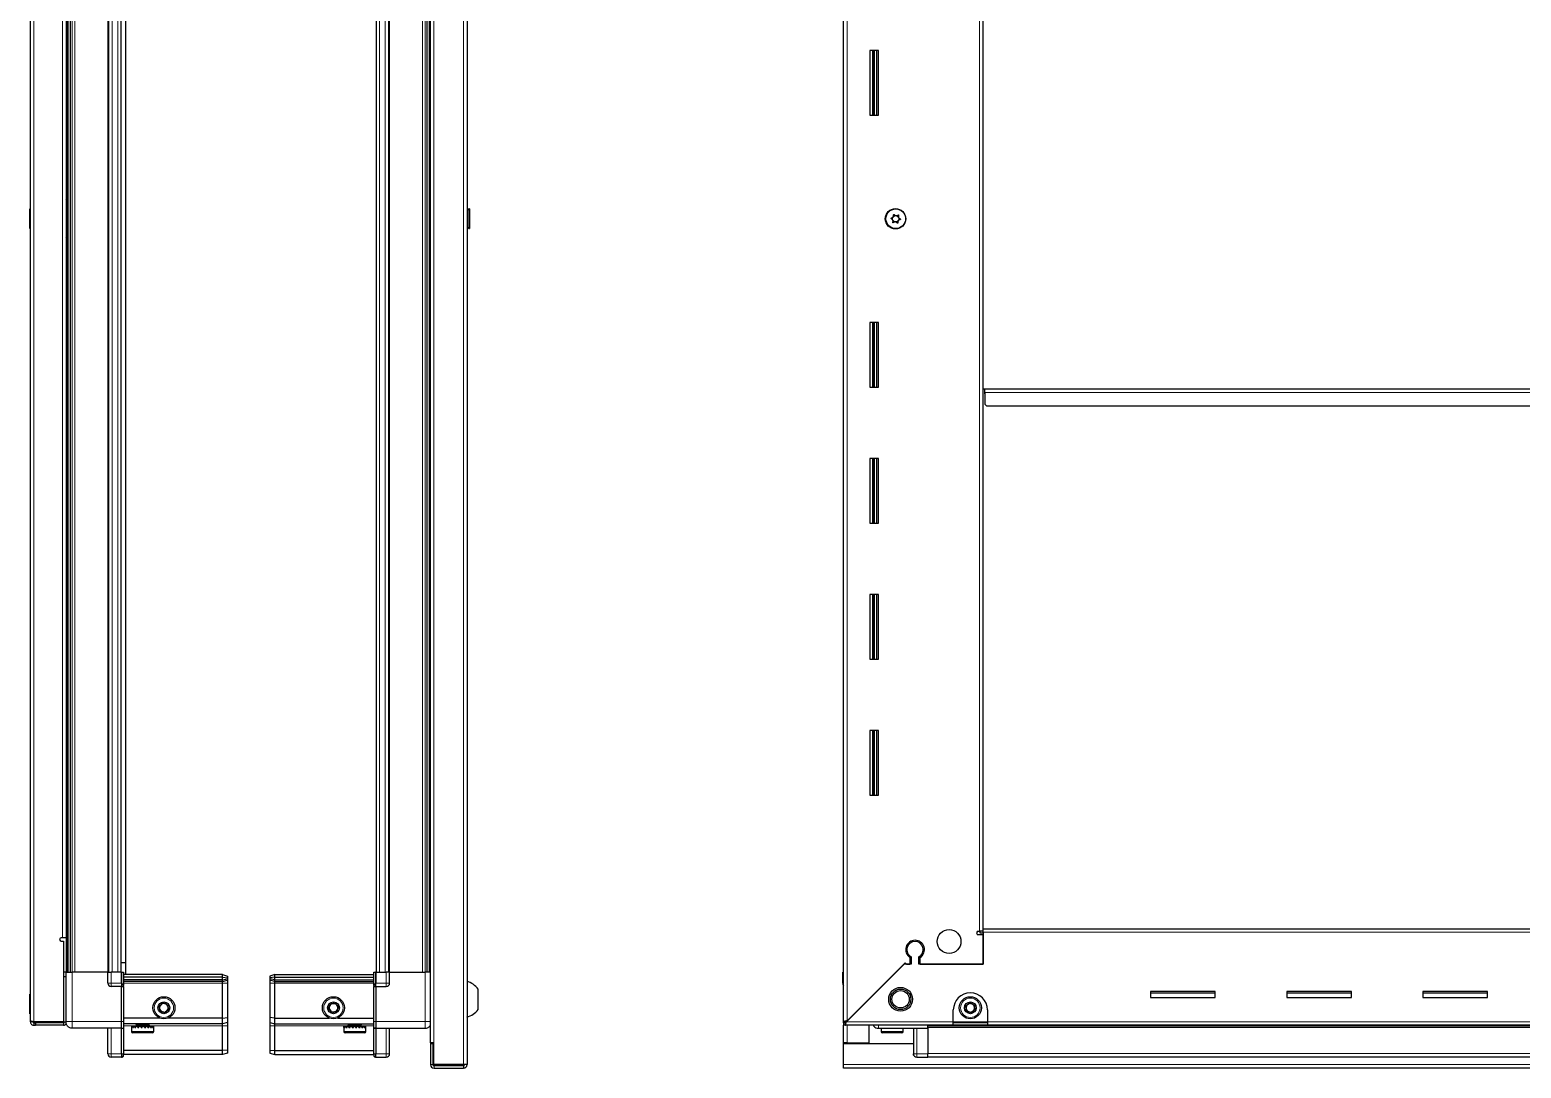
# Model space of a CAD drawing. Header units: millimetres. Extents: x 1315 to 4597, y 105 to 1890.
# Drawn here: x 2843 to 3720, y 677 to 1287 of the extents above; entities that cross this region are included whole.
import ezdxf

# ---------------------------------------------------------------- set-up
doc = ezdxf.new("R2010")
doc.units = ezdxf.units.MM

msp = doc.modelspace()

# ---------------------------------------------------------------- linework, layer by layer
at = {"color": 8, "linetype": 'Continuous', "lineweight": 18}
for p, q in [((3098.23, 1673.72), (3098.23, 678.92)), ((3080.83, 1660.82), (3080.83, 691.82)), ((2845.73, 1648.57), (2845.73, 704.07)), ((3323.83, 1647.97), (3323.83, 704.67)), ((2865.86, 1619.32), (2865.86, 733.32)), ((2868.31, 733.32), (2868.31, 1619.32)), ((2869.72, 1619.32), (2869.72, 733.32)), ((2889.13, 733.32), (2889.13, 1619.32)), ((2891.78, 733.32), (2891.78, 1619.32)), ((2894.98, 733.32), (2894.98, 1619.32)), ((3048.98, 1619.32), (3048.98, 733.32)), ((3052.18, 1619.32), (3052.18, 733.32)), ((3054.83, 1619.32), (3054.83, 733.32)), ((3074.23, 733.32), (3074.23, 1619.32)), ((3075.64, 1619.32), (3075.64, 733.32)), ((3078.09, 733.32), (3078.09, 1619.32)), ((2862.53, 753.57), (2862.53, 1599.07)), ((3401.63, 757.32), (3401.63, 1595.32)), ((3338.73, 1275.32), (3338.73, 1237.32)), ((3339.97, 1275.32), (3339.97, 1237.32)), ((3338.73, 1115.32), (3338.73, 1077.32)), ((3339.97, 1115.32), (3339.97, 1077.32)), ((3404.73, 1074.22), (4437.73, 1074.22)), ((3338.73, 1035.32), (3338.73, 997.32)), ((3339.97, 1035.32), (3339.97, 997.32)), ((3338.73, 955.32), (3338.73, 917.32)), ((3339.97, 955.32), (3339.97, 917.32)), ((3338.73, 875.32), (3338.73, 837.32)), ((3339.97, 875.32), (3339.97, 837.32)), ((4438.73, 756.72), (3403.73, 756.72)), ((2864.63, 733.32), (2864.63, 753.57)), ((2868.13, 733.32), (2868.13, 704.32)), ((2891.13, 733.32), (2891.13, 726.82)), ((3046.83, 733.32), (3046.49, 733.32)), ((3052.83, 733.32), (3052.83, 726.82)), ((3075.83, 733.32), (3075.83, 704.32)), ((2889.13, 726.82), (2891.13, 726.82)), ((2891.13, 726.82), (2891.13, 724.82)), ((2897.13, 726.82), (2891.13, 726.82)), ((2897.13, 726.82), (2897.46, 726.82)), ((2898.33, 724.62), (2897.13, 724.62)), ((2956.63, 726.82), (2898.33, 726.82)), ((2956.63, 726.82), (2959.63, 726.82)), ((2987.33, 726.82), (2984.33, 726.82)), ((2987.33, 726.82), (3045.63, 726.82)), ((3046.83, 724.62), (3045.63, 724.62)), ((3046.83, 726.82), (3046.49, 726.82)), ((3046.83, 726.82), (3052.83, 726.82)), ((3052.83, 726.82), (3052.83, 724.82)), ((3054.83, 726.82), (3052.83, 726.82)), ((3321.73, 726.82), (3321.23, 726.82)), ((2897.13, 704.32), (2868.13, 704.32)), ((2897.13, 704.32), (2898.33, 704.32)), ((2905.63, 701.82), (2898.33, 701.82)), ((2956.63, 701.82), (2913.63, 701.82)), ((2959.63, 701.82), (2956.63, 701.82)), ((2984.33, 701.82), (2987.33, 701.82)), ((2987.33, 701.82), (3030.33, 701.82)), ((3038.33, 701.82), (3045.63, 701.82)), ((3046.83, 704.32), (3045.63, 704.32)), ((3046.83, 704.32), (3075.83, 704.32)), ((3323.33, 704.17), (3386.23, 704.17)), ((3323.83, 691.82), (3323.83, 702.07)), ((3371.23, 702.06), (4471.23, 702.06)), ((3406.23, 704.17), (3386.23, 704.17)), ((3406.23, 704.17), (4436.23, 704.17)), ((2891.13, 700.32), (2891.13, 685.32)), ((2898.33, 700.12), (2897.13, 700.12)), ((2903.3, 698.42), (2903.13, 698.42)), ((2916.13, 698.42), (2903.3, 698.42)), ((3040.83, 698.42), (3027.83, 698.42)), ((3046.83, 700.12), (3045.63, 700.12)), ((3052.83, 700.32), (3052.83, 685.32)), ((3348.04, 698.42), (3343.73, 698.42)), ((3356.73, 698.42), (3348.04, 698.42)), ((3364.73, 685.32), (3364.73, 700.32)), ((3371.23, 700.82), (4471.23, 700.82)), ((2891.13, 685.32), (2889.13, 685.32)), ((2891.13, 685.32), (2891.13, 683.32)), ((2897.13, 685.32), (2891.13, 685.32)), ((2897.13, 685.32), (2898.33, 685.32)), ((3046.83, 685.32), (3045.63, 685.32)), ((3046.83, 685.32), (3052.83, 685.32)), ((3052.83, 685.32), (3052.83, 683.32)), ((3052.83, 685.32), (3054.83, 685.32)), ((3323.83, 691.32), (3323.83, 691.82)), ((3362.73, 685.32), (3364.73, 685.32)), ((3364.73, 683.32), (3364.73, 685.32)), ((3371.23, 685.32), (3364.73, 685.32)), ((3371.23, 685.47), (4471.23, 685.47)), ((3080.33, 678.92), (3078.83, 678.92)), ((3080.93, 678.32), (3080.93, 676.82)), ((4520.73, 678.92), (3321.73, 678.92))]:
    msp.add_line(p, q, dxfattribs=at)
at = {"color": 7, "linetype": 'Continuous', "lineweight": 25}
for p, q in [((3100.33, 1673.72), (3100.33, 678.92)), ((3078.73, 1660.82), (3078.73, 691.82)), ((3321.73, 704.07), (3321.73, 1648.57)), ((2843.63, 704.67), (2843.63, 1647.97)), ((2865.28, 733.32), (2865.28, 1619.32)), ((2867.07, 1619.32), (2867.07, 733.32)), ((2867.1, 1619.32), (2867.1, 733.32)), ((2889.78, 733.32), (2889.78, 1619.32)), ((2896.98, 733.32), (2896.98, 1619.32)), ((3046.98, 1619.32), (3046.98, 733.32)), ((3054.18, 1619.32), (3054.18, 733.32)), ((3076.85, 733.32), (3076.85, 1619.32)), ((3076.88, 733.32), (3076.88, 1619.32)), ((3078.68, 1619.32), (3078.68, 733.32)), ((3321.38, 1619.32), (3321.38, 733.32)), ((2899.48, 1612.32), (2899.48, 738.82)), ((2864.63, 1599.07), (2864.63, 753.57)), ((3403.73, 758.82), (3403.73, 1593.82)), ((3342.23, 1275.32), (3337.23, 1275.32)), ((3337.23, 1275.32), (3337.23, 1237.32)), ((3339.38, 1237.32), (3339.38, 1275.32)), ((3341.17, 1237.32), (3341.17, 1275.32)), ((3341.21, 1237.32), (3341.21, 1275.32)), ((3342.23, 1237.32), (3342.23, 1275.32)), ((3337.23, 1237.32), (3342.23, 1237.32)), ((2865.13, 1185.82), (2865.13, 1166.82)), ((2843.63, 1182.11), (2843.33, 1182.11)), ((2843.33, 1170.54), (2843.33, 1182.11)), ((3101.31, 1182.11), (3100.33, 1181.12)), ((3101.83, 1182.11), (3101.31, 1182.11)), ((3101.31, 1182.11), (3101.31, 1170.54)), ((3101.83, 1182.11), (3101.83, 1170.54)), ((2843.33, 1170.54), (2843.63, 1170.54)), ((3100.33, 1171.52), (3101.31, 1170.54)), ((3101.31, 1170.54), (3101.83, 1170.54)), ((3342.23, 1115.32), (3337.23, 1115.32)), ((3337.23, 1115.32), (3337.23, 1077.32)), ((3339.38, 1077.32), (3339.38, 1115.32)), ((3341.17, 1077.32), (3341.17, 1115.32)), ((3341.21, 1077.32), (3341.21, 1115.32)), ((3342.23, 1077.32), (3342.23, 1115.32)), ((3337.23, 1077.32), (3342.23, 1077.32)), ((3403.73, 1076.32), (3404.48, 1076.32)), ((3404.48, 1076.32), (3404.48, 1073.47)), ((3404.48, 1073.47), (3404.73, 1073.47)), ((3404.73, 1074.22), (3404.73, 1076.32)), ((3404.73, 1076.32), (4437.73, 1076.32)), ((3404.73, 1074.22), (3404.73, 1067.32)), ((3404.73, 1067.32), (3405.73, 1066.32)), ((3405.73, 1066.32), (4436.73, 1066.32)), ((3342.23, 1035.32), (3337.23, 1035.32)), ((3337.23, 1035.32), (3337.23, 997.32)), ((3339.38, 997.32), (3339.38, 1035.32)), ((3341.17, 997.32), (3341.17, 1035.32)), ((3341.21, 997.32), (3341.21, 1035.32)), ((3342.23, 997.32), (3342.23, 1035.32)), ((3337.23, 997.32), (3342.23, 997.32)), ((3342.23, 955.32), (3337.23, 955.32)), ((3337.23, 955.32), (3337.23, 917.32)), ((3339.38, 917.32), (3339.38, 955.32)), ((3341.17, 917.32), (3341.17, 955.32)), ((3341.21, 917.32), (3341.21, 955.32)), ((3342.23, 917.32), (3342.23, 955.32)), ((3337.23, 917.32), (3342.23, 917.32)), ((3342.23, 875.32), (3337.23, 875.32)), ((3337.23, 875.32), (3337.23, 837.32)), ((3339.38, 837.32), (3339.38, 875.32)), ((3341.17, 837.32), (3341.17, 875.32)), ((3341.21, 837.32), (3341.21, 875.32)), ((3342.23, 837.32), (3342.23, 875.32)), ((3337.23, 837.32), (3342.23, 837.32)), ((3400.88, 757.32), (3401.63, 757.32)), ((3403.73, 755.32), (3400.88, 755.32)), ((3403.73, 757.32), (3401.63, 757.32)), ((3401.73, 757.32), (3401.73, 756.32)), ((3401.73, 756.32), (3403.73, 756.32)), ((3403.73, 756.72), (3403.73, 758.82)), ((3403.73, 758.82), (4438.73, 758.82)), ((3403.73, 756.72), (3403.73, 738.07)), ((3403.73, 738.07), (3403.73, 755.32)), ((2862.53, 753.57), (2861.78, 753.57)), ((2861.78, 751.57), (2863.13, 751.57)), ((2864.63, 753.57), (2862.53, 753.57)), ((2863.13, 751.57), (2863.13, 704.07)), ((3361.73, 751.7), (3361.73, 750.94)), ((2899.48, 738.82), (2896.98, 738.82)), ((2899.48, 738.82), (2899.48, 731.82)), ((3357.23, 738.07), (3323.33, 704.17)), ((3323.83, 704.67), (3357.93, 738.77)), ((3361.43, 738.07), (3357.23, 738.07)), ((3357.93, 738.77), (3358.63, 738.07)), ((3358.63, 738.07), (3360.73, 738.07)), ((3360.73, 741.96), (3360.73, 738.07)), ((3361.43, 742.36), (3361.43, 738.07)), ((3366.03, 738.07), (3366.03, 742.36)), ((3403.73, 738.07), (3366.03, 738.07)), ((3366.73, 738.07), (3366.73, 741.96)), ((3366.73, 738.07), (3403.73, 738.07)), ((2864.63, 733.32), (2863.13, 733.32)), ((2864.63, 730.57), (2863.13, 730.57)), ((2864.63, 704.32), (2864.63, 733.32)), ((2889.13, 733.32), (2868.13, 733.32)), ((2889.13, 726.82), (2889.13, 733.32)), ((2889.13, 733.32), (2891.13, 733.32)), ((2897.13, 733.32), (2891.13, 733.32)), ((2897.13, 726.82), (2897.13, 733.32)), ((2897.13, 733.32), (2897.46, 733.32)), ((2897.46, 726.82), (2897.46, 733.32)), ((2897.46, 733.32), (2898.33, 733.32)), ((2898.33, 733.32), (2898.33, 725.5)), ((2956.63, 731.82), (2898.33, 731.82)), ((2956.63, 730.32), (2898.33, 730.32)), ((2956.63, 728.82), (2898.33, 728.82)), ((2956.63, 727.82), (2898.33, 727.82)), ((2956.63, 730.32), (2956.63, 731.82)), ((2956.63, 731.82), (2959.63, 731.02)), ((2956.63, 728.82), (2956.63, 730.32)), ((2956.63, 730.32), (2959.63, 729.87)), ((2956.63, 728.82), (2959.63, 729.37)), ((2956.63, 727.82), (2956.63, 728.82)), ((2956.63, 727.82), (2959.63, 728.63)), ((2956.63, 726.82), (2956.63, 727.82)), ((2959.63, 731.02), (2959.63, 729.87)), ((2959.63, 729.87), (2959.63, 729.37)), ((2959.63, 729.37), (2959.63, 728.63)), ((2959.63, 728.63), (2959.63, 726.82)), ((2987.33, 731.82), (2984.33, 731.02)), ((2984.33, 731.02), (2984.33, 729.87)), ((2987.33, 730.32), (2984.33, 729.87)), ((2984.33, 729.87), (2984.33, 729.37)), ((2987.33, 728.82), (2984.33, 729.37)), ((2984.33, 729.37), (2984.33, 728.63)), ((2987.33, 727.82), (2984.33, 728.63)), ((2984.33, 728.63), (2984.33, 726.82)), ((2987.33, 730.32), (2987.33, 731.82)), ((2987.33, 731.82), (3045.63, 731.82)), ((2987.33, 728.82), (2987.33, 730.32)), ((2987.33, 730.32), (3045.63, 730.32)), ((2987.33, 728.82), (3045.63, 728.82)), ((2987.33, 727.82), (2987.33, 728.82)), ((2987.33, 727.82), (3045.63, 727.82)), ((2987.33, 726.82), (2987.33, 727.82)), ((3045.63, 725.5), (3045.63, 733.32)), ((3045.63, 733.32), (3046.49, 733.32)), ((3046.49, 733.32), (3046.49, 733.32)), ((3046.49, 733.32), (3046.49, 726.82)), ((3046.83, 733.32), (3046.49, 733.32)), ((3046.83, 733.32), (3046.83, 726.82)), ((3046.83, 733.32), (3046.83, 733.32)), ((3046.83, 733.32), (3052.83, 733.32)), ((3046.83, 733.32), (3046.83, 726.82)), ((3054.83, 733.32), (3052.83, 733.32)), ((3054.83, 726.82), (3054.83, 733.32)), ((3054.83, 733.32), (3075.83, 733.32)), ((3321.23, 733.32), (3321.23, 733.32)), ((3321.23, 726.82), (3321.23, 733.32)), ((3321.23, 733.32), (3321.23, 733.32)), ((3321.23, 733.32), (3321.23, 726.82)), ((3321.73, 733.32), (3321.23, 733.32)), ((2843.63, 720.26), (2843.33, 720.26)), ((2843.33, 710.58), (2843.33, 720.26)), ((2897.13, 724.82), (2891.13, 724.82)), ((2897.13, 726.82), (2897.13, 724.82)), ((2897.13, 726.82), (2897.13, 724.82)), ((2897.13, 724.82), (2898.33, 724.82)), ((2897.13, 724.62), (2897.13, 724.82)), ((2897.13, 704.32), (2897.13, 724.62)), ((2898.33, 724.82), (2898.33, 725.5)), ((2898.33, 724.82), (2898.33, 724.62)), ((2898.33, 724.62), (2898.33, 704.32)), ((2956.63, 706.32), (2956.63, 726.82)), ((2959.63, 726.82), (2959.63, 706.66)), ((2984.33, 726.82), (2984.33, 706.66)), ((2987.33, 706.32), (2987.33, 726.82)), ((3045.63, 725.5), (3045.63, 724.82)), ((3046.83, 724.82), (3045.63, 724.82)), ((3045.63, 724.62), (3045.63, 724.82)), ((3045.63, 704.32), (3045.63, 724.62)), ((3046.83, 724.82), (3046.83, 726.82)), ((3046.83, 724.82), (3046.83, 724.62)), ((3046.83, 724.82), (3052.83, 724.82)), ((3046.83, 724.62), (3046.83, 704.32)), ((3106.93, 711.32), (3106.93, 723.32)), ((3321.73, 725.5), (3321.73, 725.5)), ((3540.23, 721.82), (3502.23, 721.82)), ((3502.23, 721.82), (3502.23, 718.32)), ((3502.23, 721.07), (3540.23, 721.07)), ((3540.23, 718.32), (3540.23, 721.82)), ((3620.23, 721.82), (3582.23, 721.82)), ((3582.23, 721.82), (3582.23, 718.32)), ((3582.23, 721.07), (3620.23, 721.07)), ((3620.23, 718.32), (3620.23, 721.82)), ((3700.23, 721.82), (3662.23, 721.82)), ((3662.23, 721.82), (3662.23, 718.32)), ((3662.23, 721.07), (3700.23, 721.07)), ((3700.23, 718.32), (3700.23, 721.82)), ((2843.33, 708.69), (2843.33, 710.58)), ((3386.23, 704.17), (3386.23, 711.07)), ((3406.23, 711.07), (3406.23, 704.17)), ((3502.23, 718.32), (3540.23, 718.32)), ((3582.23, 718.32), (3620.23, 718.32)), ((3662.23, 718.32), (3700.23, 718.32)), ((2843.33, 708.69), (2843.63, 708.69)), ((2843.63, 704.17), (2843.63, 704.67)), ((2845.13, 704.17), (2843.63, 704.17)), ((2863.13, 704.07), (2845.73, 704.07)), ((2845.73, 703.57), (2845.73, 702.07)), ((2845.73, 703.57), (2846.63, 703.57)), ((2845.73, 702.07), (2846.63, 702.07)), ((2863.13, 703.57), (2846.63, 703.57)), ((2846.63, 703.57), (2846.63, 702.07)), ((2863.13, 702.07), (2846.63, 702.07)), ((2863.13, 704.07), (2864.63, 704.07)), ((2863.13, 703.57), (2863.13, 702.07)), ((2897.13, 700.32), (2897.13, 704.32)), ((2919.63, 706.32), (2898.33, 706.32)), ((2898.33, 704.32), (2898.33, 700.32)), ((2956.63, 702.82), (2898.33, 702.82)), ((2905.23, 701.42), (2905.23, 701.32)), ((2910.62, 701.42), (2905.23, 701.42)), ((2905.63, 702.82), (2905.63, 702.79)), ((2905.63, 702.79), (2906.32, 702.31)), ((2905.73, 702.79), (2905.63, 702.79)), ((2906.32, 702.31), (2905.63, 701.82)), ((2905.73, 701.82), (2905.63, 701.82)), ((2913.63, 702.79), (2905.73, 702.79)), ((2913.63, 701.82), (2905.73, 701.82)), ((2906.4, 702.31), (2906.32, 702.31)), ((2912.94, 702.31), (2906.4, 702.31)), ((2914.03, 701.42), (2910.62, 701.42)), ((2912.94, 702.31), (2913.63, 702.79)), ((2913.63, 701.82), (2912.94, 702.31)), ((2913.63, 702.79), (2913.63, 702.82)), ((2914.03, 701.32), (2914.03, 701.42)), ((2956.63, 706.32), (2924.63, 706.32)), ((2956.63, 706.32), (2959.63, 706.66)), ((2956.63, 702.82), (2956.63, 706.32)), ((2959.63, 703.63), (2956.63, 702.82)), ((2956.63, 701.82), (2956.63, 702.82)), ((2956.63, 687.32), (2956.63, 701.82)), ((2959.63, 706.66), (2959.63, 703.63)), ((2959.63, 703.63), (2959.63, 701.82)), ((2959.63, 701.82), (2959.63, 687.48)), ((2987.33, 706.32), (2984.33, 706.66)), ((2984.33, 706.66), (2984.33, 703.63)), ((2984.33, 703.63), (2987.33, 702.82)), ((2984.33, 703.63), (2984.33, 701.82)), ((2984.33, 701.82), (2984.33, 687.48)), ((2987.33, 706.32), (3019.33, 706.32)), ((2987.33, 702.82), (2987.33, 706.32)), ((2987.33, 702.82), (3045.63, 702.82)), ((2987.33, 701.82), (2987.33, 702.82)), ((2987.33, 687.32), (2987.33, 701.82)), ((3024.33, 706.32), (3045.63, 706.32)), ((3029.93, 701.42), (3029.93, 701.32)), ((3038.73, 701.42), (3029.93, 701.42)), ((3030.33, 702.82), (3030.33, 702.79)), ((3030.33, 702.79), (3031.02, 702.31)), ((3038.33, 702.79), (3030.33, 702.79)), ((3031.02, 702.31), (3030.33, 701.82)), ((3038.33, 701.82), (3030.33, 701.82)), ((3037.64, 702.31), (3031.02, 702.31)), ((3037.64, 702.31), (3038.33, 702.79)), ((3038.33, 701.82), (3037.64, 702.31)), ((3038.33, 702.79), (3038.33, 702.82)), ((3038.73, 701.32), (3038.73, 701.42)), ((3045.63, 700.32), (3045.63, 704.32)), ((3046.83, 704.32), (3046.83, 700.32)), ((3321.73, 703.57), (3321.73, 704.07)), ((3323.23, 704.07), (3321.73, 704.07)), ((3321.73, 703.57), (3321.73, 702.07)), ((3322.73, 703.57), (3321.73, 703.57)), ((3321.73, 691.82), (3321.73, 702.07)), ((3322.73, 702.07), (3321.73, 702.07)), ((3322.73, 703.57), (3322.73, 702.07)), ((3386.23, 702.07), (3322.73, 702.07)), ((3336.73, 691.82), (3336.73, 702.07)), ((3371.23, 700.36), (3371.16, 702.07)), ((4471.23, 701.47), (3371.23, 701.47)), ((3386.23, 702.07), (3386.23, 704.17)), ((3406.23, 703.57), (3386.23, 703.57)), ((3406.23, 702.07), (3386.23, 702.07)), ((3406.23, 704.17), (3406.23, 702.07)), ((4436.23, 702.07), (3406.23, 702.07)), ((2897.13, 700.32), (2868.13, 700.32)), ((2889.13, 685.32), (2889.13, 700.32)), ((2897.13, 700.32), (2898.33, 700.32)), ((2897.13, 700.12), (2897.13, 700.32)), ((2897.13, 685.32), (2897.13, 700.12)), ((2898.33, 700.32), (2898.33, 700.12)), ((2898.33, 700.12), (2898.33, 685.32)), ((2903.13, 701.32), (2903.13, 698.42)), ((2903.22, 701.32), (2903.13, 701.32)), ((2903.22, 700.82), (2903.22, 701.32)), ((2903.39, 701.32), (2903.22, 701.32)), ((2903.22, 700.82), (2903.39, 700.82)), ((2903.39, 700.82), (2903.39, 701.32)), ((2903.88, 701.32), (2903.39, 701.32)), ((2903.88, 700.82), (2903.88, 701.32)), ((2904.26, 701.32), (2903.88, 701.32)), ((2903.88, 700.82), (2904.26, 700.82)), ((2904.08, 697.62), (2903.93, 697.62)), ((2915.33, 697.62), (2904.08, 697.62)), ((2904.26, 700.82), (2904.26, 701.32)), ((2905.1, 701.32), (2904.26, 701.32)), ((2905.1, 700.82), (2905.1, 701.32)), ((2905.66, 701.32), (2905.1, 701.32)), ((2905.1, 700.82), (2905.66, 700.82)), ((2905.66, 700.82), (2905.66, 701.32)), ((2906.76, 701.32), (2905.66, 701.32)), ((2906.76, 700.82), (2906.76, 701.32)), ((2907.44, 701.32), (2906.76, 701.32)), ((2906.76, 700.82), (2907.44, 700.82)), ((2907.44, 700.82), (2907.44, 701.32)), ((2908.71, 701.32), (2907.44, 701.32)), ((2908.71, 700.82), (2908.71, 701.32)), ((2909, 701.32), (2908.71, 701.32)), ((2908.71, 700.82), (2909.44, 700.82)), ((2909, 700.82), (2909, 701.32)), ((2909.44, 700.82), (2909.44, 701.32)), ((2910.74, 701.32), (2909.44, 701.32)), ((2910.74, 700.82), (2910.74, 701.32)), ((2910.74, 700.82), (2911.46, 700.82)), ((2910.87, 700.82), (2910.87, 701.32)), ((2911.46, 701.32), (2910.87, 701.32)), ((2911.46, 700.82), (2911.46, 701.32)), ((2912.66, 701.32), (2911.46, 701.32)), ((2912.66, 700.82), (2912.66, 701.32)), ((2913.3, 701.32), (2912.66, 701.32)), ((2912.66, 700.82), (2913.3, 700.82)), ((2913.3, 700.82), (2913.3, 701.32)), ((2914.29, 701.32), (2913.3, 701.32)), ((2914.29, 700.82), (2914.29, 701.32)), ((2914.77, 701.32), (2914.29, 701.32)), ((2914.29, 700.82), (2914.77, 700.82)), ((2914.77, 700.82), (2914.77, 701.32)), ((2915.46, 701.32), (2914.77, 701.32)), ((2915.46, 700.82), (2915.46, 701.32)), ((2915.75, 701.32), (2915.46, 701.32)), ((2915.46, 700.82), (2915.75, 700.82)), ((2915.75, 700.82), (2915.75, 701.32)), ((2916.06, 701.32), (2915.75, 701.32)), ((2916.06, 700.82), (2916.06, 701.32)), ((2916.12, 701.32), (2916.06, 701.32)), ((2916.06, 700.82), (2916.12, 700.82)), ((2916.12, 700.82), (2916.12, 701.32)), ((2916.13, 701.32), (2916.12, 701.32)), ((2916.13, 698.42), (2916.13, 701.32)), ((3027.83, 701.32), (3027.83, 698.42)), ((3027.85, 701.32), (3027.83, 701.32)), ((3027.85, 700.82), (3027.85, 701.32)), ((3027.94, 701.32), (3027.85, 701.32)), ((3027.85, 700.82), (3027.94, 700.82)), ((3027.94, 700.82), (3027.94, 701.32)), ((3028.32, 701.32), (3027.94, 701.32)), ((3028.32, 700.82), (3028.32, 701.32)), ((3028.63, 701.32), (3028.32, 701.32)), ((3028.32, 700.82), (3028.63, 700.82)), ((3028.63, 700.82), (3028.63, 701.32)), ((3029.37, 701.32), (3028.63, 701.32)), ((3040.03, 697.62), (3028.63, 697.62)), ((3029.37, 700.82), (3029.37, 701.32)), ((3029.88, 701.32), (3029.37, 701.32)), ((3029.37, 700.82), (3029.88, 700.82)), ((3029.88, 700.82), (3029.88, 701.32)), ((3030.92, 701.32), (3029.88, 701.32)), ((3030.92, 700.82), (3030.92, 701.32)), ((3031.57, 701.32), (3030.92, 701.32)), ((3030.92, 700.82), (3031.57, 700.82)), ((3031.57, 700.82), (3031.57, 701.32)), ((3032.79, 701.32), (3031.57, 701.32)), ((3032.79, 700.82), (3032.79, 701.32)), ((3033.29, 701.32), (3032.79, 701.32)), ((3032.79, 700.82), (3033.52, 700.82)), ((3033.29, 700.82), (3033.29, 701.32)), ((3033.52, 700.82), (3033.52, 701.32)), ((3034.82, 701.32), (3033.52, 701.32)), ((3034.82, 700.82), (3034.82, 701.32)), ((3034.82, 700.82), (3035.55, 700.82)), ((3035.16, 700.82), (3035.16, 701.32)), ((3035.55, 701.32), (3035.16, 701.32)), ((3035.55, 700.82), (3035.55, 701.32)), ((3036.8, 701.32), (3035.55, 701.32)), ((3036.8, 700.82), (3036.8, 701.32)), ((3037.46, 701.32), (3036.8, 701.32)), ((3036.8, 700.82), (3037.46, 700.82)), ((3037.46, 700.82), (3037.46, 701.32)), ((3038.54, 701.32), (3037.46, 701.32)), ((3038.54, 700.82), (3038.54, 701.32)), ((3039.07, 701.32), (3038.54, 701.32)), ((3038.54, 700.82), (3039.07, 700.82)), ((3039.07, 700.82), (3039.07, 701.32)), ((3039.86, 701.32), (3039.07, 701.32)), ((3039.86, 700.82), (3039.86, 701.32)), ((3040.21, 701.32), (3039.86, 701.32)), ((3039.86, 700.82), (3040.21, 700.82)), ((3040.21, 700.82), (3040.21, 701.32)), ((3040.64, 701.32), (3040.21, 701.32)), ((3040.64, 700.82), (3040.64, 701.32)), ((3040.78, 701.32), (3040.64, 701.32)), ((3040.64, 700.82), (3040.78, 700.82)), ((3040.78, 700.82), (3040.78, 701.32)), ((3040.83, 701.32), (3040.78, 701.32)), ((3040.83, 698.42), (3040.83, 701.32)), ((3046.83, 700.32), (3045.63, 700.32)), ((3045.63, 700.12), (3045.63, 700.32)), ((3045.63, 685.32), (3045.63, 700.12)), ((3046.83, 700.32), (3046.83, 700.12)), ((3046.83, 700.32), (3075.83, 700.32)), ((3046.83, 700.12), (3046.83, 685.32)), ((3046.83, 700.12), (3046.83, 685.32)), ((3054.83, 685.32), (3054.83, 700.32)), ((3342.23, 700.32), (3371.23, 700.32)), ((3343.73, 700.32), (3343.73, 698.42)), ((3348.31, 697.62), (3344.53, 697.62)), ((3355.93, 697.62), (3348.31, 697.62)), ((3356.73, 698.42), (3356.73, 700.32)), ((3362.73, 700.32), (3362.73, 685.32)), ((3371.23, 700.32), (3371.23, 700.82)), ((3371.23, 700.32), (3371.23, 685.32)), ((2897.13, 685.32), (2897.13, 683.32)), ((2956.63, 687.32), (2898.33, 687.32)), ((2898.33, 683.82), (2898.33, 685.32)), ((2956.63, 684.82), (2898.33, 684.82)), ((2959.63, 687.48), (2956.63, 687.32)), ((2956.63, 684.82), (2956.63, 687.32)), ((2959.63, 685.63), (2956.63, 684.82)), ((2959.63, 687.48), (2959.63, 685.63)), ((2984.33, 687.48), (2987.33, 687.32)), ((2984.33, 687.48), (2984.33, 685.63)), ((2984.33, 685.63), (2987.33, 684.82)), ((2987.33, 687.32), (3045.63, 687.32)), ((2987.33, 684.82), (2987.33, 687.32)), ((2987.33, 684.82), (3045.63, 684.82)), ((3045.63, 685.32), (3045.63, 683.82)), ((3046.83, 683.32), (3046.83, 685.32)), ((3080.83, 691.82), (3078.73, 691.82)), ((3078.83, 691.32), (3080.33, 691.32)), ((3078.83, 691.32), (3078.83, 678.92)), ((3080.33, 691.32), (3080.33, 678.92)), ((3080.83, 678.92), (3080.83, 691.82)), ((3323.83, 691.82), (3321.73, 691.82)), ((3321.73, 691.32), (3321.73, 691.82)), ((3321.73, 678.92), (3321.73, 691.32)), ((3321.73, 691.32), (3362.73, 691.32)), ((3323.23, 691.32), (3323.23, 691.82)), ((3323.83, 691.82), (3336.73, 691.82)), ((3362.73, 685.32), (3362.73, 685.32)), ((3371.23, 683.32), (3371.23, 685.32)), ((2897.13, 683.32), (2891.13, 683.32)), ((2897.13, 683.32), (2897.46, 683.32)), ((2897.13, 683.32), (2897.46, 683.32)), ((2897.13, 683.32), (2897.13, 683.32)), ((2897.46, 683.32), (2898.33, 683.82)), ((2897.46, 683.32), (2898.33, 683.82)), ((3045.63, 683.82), (3046.49, 683.32)), ((3046.83, 683.32), (3046.49, 683.32)), ((3046.83, 683.32), (3052.83, 683.32)), ((3098.23, 678.92), (3080.83, 678.92)), ((3080.93, 678.32), (3098.23, 678.32)), ((3080.93, 676.82), (3098.23, 676.82)), ((3100.33, 678.92), (3098.23, 678.92)), ((3098.23, 678.32), (3098.23, 676.82)), ((3321.73, 676.82), (3321.73, 678.92)), ((4520.73, 676.82), (3321.73, 676.82)), ((3364.73, 683.32), (3371.23, 683.32)), ((3364.73, 683.32), (3371.23, 683.32)), ((3371.23, 683.47), (4471.23, 683.47)), ((3371.23, 683.32), (3371.23, 683.32))]:
    msp.add_line(p, q, dxfattribs=at)
at = {"color": 7, "linetype": 'Continuous', "lineweight": 25, "flags": 128}
msp.add_lwpolyline([(3362.88, 684.57), (3362.77, 684.93), (3362.73, 685.32)], dxfattribs=at)
at = {"color": 7, "linetype": 'Continuous', "lineweight": 25}
for centre, radius in [((3352.23, 1176.32), 6), ((3352.38, 1176.32), 5.79), ((3352.38, 1176.32), 1.85), ((3383.73, 751.32), 7), ((3355.23, 717.32), 7), ((3355.23, 717.32), 6.03), ((3355.23, 717.32), 5.1), ((2922.13, 712.32), 6.5), ((2922.13, 712.32), 3.46), ((3021.83, 712.32), 6.5), ((3021.83, 712.32), 3.46), ((3396.23, 712.32), 6.5), ((3396.23, 712.32), 3.46)]:
    msp.add_circle(centre, radius, dxfattribs=at)
at = {"color": 8, "linetype": 'Continuous', "lineweight": 18}
for centre in [(2922.13, 712.32), (3021.83, 712.32), (3396.23, 712.32)]:
    msp.add_circle(centre, 5.7, dxfattribs=at)
at = {"color": 7, "linetype": 'Continuous', "lineweight": 25}
for centre, radius, start, end in [((2862.13, 1185.82), 3, 0, 33.55731), ((2862.13, 1166.82), 3, 326.44269, 0), ((3400.88, 756.32), 1, 90, 270), ((2861.78, 752.57), 1, 90, 270), ((3363.73, 746.57), 5.5, 303.05573, 236.94427), ((3363.73, 746.57), 4.8, 298.63099, 241.36901), ((3097.3, 716.3), 11.91, 36.1266, 75.29965), ((2891.13, 726.82), 2, 180, 270), ((3052.83, 726.82), 2, 270, 0), ((3323.23, 726.82), 2, 180, 221.40962), ((3396.23, 711.07), 10, 90, 180), ((3396.23, 711.07), 10, 0, 90), ((2922.13, 712.32), 2.5, 127.98423, 187.98423), ((2922.13, 712.32), 2.5, 187.98423, 247.98423), ((2922.13, 712.32), 2.5, 67.98423, 127.98423), ((2922.13, 712.32), 2.5, 247.98423, 307.98423), ((2922.13, 712.32), 2.5, 7.98423, 67.98423), ((2922.13, 712.32), 2.5, 307.98423, 7.98423), ((3021.83, 712.32), 2.5, 155.91157, 215.91157), ((3021.83, 712.32), 2.5, 95.91157, 155.91157), ((3021.83, 712.32), 2.5, 215.91157, 275.91157), ((3021.83, 712.32), 2.5, 35.91157, 95.91157), ((3021.83, 712.32), 2.5, 275.91157, 335.91157), ((3021.83, 712.32), 2.5, 335.91157, 35.91157), ((3097.3, 718.35), 11.91, 284.70035, 323.8734), ((3396.23, 712.32), 2.5, 127.47401, 187.47401), ((3396.23, 712.32), 2.5, 187.47401, 247.47401), ((3396.23, 712.32), 2.5, 67.47401, 127.47401), ((3396.23, 712.32), 2.5, 247.47401, 307.47401), ((3396.23, 712.32), 2.5, 7.47401, 67.47401), ((3396.23, 712.32), 2.5, 307.47401, 7.47401), ((2845.63, 704.57), 0.5, 243.58436, 270), ((2863.03, 704.17), 0.6, 270, 350.40593), ((2863.03, 704.17), 2.1, 272.7294, 327.8305), ((2905.23, 701.82), 0.4, 270, 0), ((2914.03, 701.82), 0.4, 180, 270), ((3029.93, 701.82), 0.4, 270, 0), ((3038.73, 701.82), 0.4, 180, 270), ((2903.93, 698.42), 0.8, 180, 270), ((2915.33, 698.42), 0.8, 270, 0), ((3028.63, 698.42), 0.8, 180, 270), ((3040.03, 698.42), 0.8, 270, 0), ((3344.53, 698.42), 0.8, 180, 270), ((3355.93, 698.42), 0.8, 270, 0), ((3362.53, 700.12), 0.2, 0, 90), ((2891.13, 685.32), 2, 180, 270), ((3052.83, 685.32), 2, 270, 0), ((3364.73, 685.32), 2, 180, 270), ((3080.93, 678.92), 2.1, 180, 270), ((3080.93, 678.92), 0.6, 180, 270), ((3098.23, 678.92), 2.1, 270, 0), ((3098.23, 678.92), 0.6, 270, 0)]:
    msp.add_arc(centre, radius, start, end, dxfattribs=at)
for centre, start_param, end_param in [((2900.92, 726.82), 3.141593, 3.864327), ((3043.03, 726.82), 5.560451, 6.283185)]:
    msp.add_ellipse(centre, major_axis=(3.46, 0), ratio=0.57735, start_param=start_param, end_param=end_param, dxfattribs=at)
for points, knots in [([(3354.02, 1178.6), (3354.01, 1178.6), (3353.98, 1178.61), (3353.92, 1178.61), (3353.79, 1178.57), (3353.44, 1178.4), (3352.96, 1178.15), (3352.32, 1178.19), (3351.89, 1178.47), (3351.58, 1178.71), (3351.39, 1178.85), (3351.3, 1178.88), (3351.26, 1178.89), (3351.22, 1178.87), (3351.2, 1178.85), (3351.17, 1178.79), (3351.12, 1178.53), (3351.12, 1178.05), (3350.94, 1177.36), (3350.34, 1176.98), (3349.89, 1176.82), (3349.66, 1176.7), (3349.61, 1176.64), (3349.6, 1176.61), (3349.6, 1176.58), (3349.61, 1176.55), (3349.63, 1176.51), (3349.69, 1176.46), (3349.87, 1176.32), (3350.19, 1176.11), (3350.59, 1175.79), (3350.83, 1175.2), (3350.75, 1174.66), (3350.7, 1174.28), (3350.7, 1174.13), (3350.72, 1174.07), (3350.75, 1174.05), (3350.78, 1174.03), (3350.84, 1174.04), (3350.98, 1174.08), (3351.32, 1174.25), (3351.81, 1174.49), (3352.44, 1174.46), (3352.88, 1174.18), (3353.18, 1173.94), (3353.38, 1173.8), (3353.47, 1173.77), (3353.51, 1173.76), (3353.54, 1173.77), (3353.56, 1173.8), (3353.6, 1173.86), (3353.64, 1174.12), (3353.65, 1174.6), (3353.82, 1175.29), (3354.42, 1175.67), (3354.87, 1175.82), (3355.11, 1175.95), (3355.16, 1176), (3355.17, 1176.03), (3355.17, 1176.06), (3355.16, 1176.1), (3355.13, 1176.13), (3355.07, 1176.19), (3354.89, 1176.33), (3354.57, 1176.53), (3354.17, 1176.86), (3353.94, 1177.45), (3354.01, 1177.98), (3354.07, 1178.37), (3354.06, 1178.52), (3354.04, 1178.57), (3354.03, 1178.59), (3354.02, 1178.6)], [0, 0, 0, 0, 0.002009, 0.00442, 0.009365, 0.025528, 0.067705, 0.095786, 0.124646, 0.150342, 0.160519, 0.163394, 0.165697, 0.167245, 0.168874, 0.17077, 0.178606, 0.211994, 0.249994, 0.287995, 0.321383, 0.329219, 0.331115, 0.332744, 0.334292, 0.336217, 0.338535, 0.341318, 0.349662, 0.375358, 0.404217, 0.432298, 0.474475, 0.490639, 0.496669, 0.49844, 0.5, 0.502009, 0.50442, 0.509365, 0.525528, 0.567705, 0.595786, 0.624646, 0.650342, 0.660519, 0.663394, 0.665697, 0.667245, 0.668874, 0.67077, 0.678606, 0.711994, 0.749994, 0.787995, 0.821383, 0.829219, 0.831115, 0.832744, 0.834292, 0.836217, 0.838535, 0.841318, 0.849662, 0.875358, 0.904217, 0.932298, 0.974475, 0.990639, 0.996669, 0.99844, 1, 1, 1, 1]), ([(2864.63, 733.32), (2864.67, 733.32), (2864.74, 733.32), (2865.35, 733.32), (2866.23, 733.32), (2867.22, 733.32), (2867.87, 733.32), (2868.13, 733.32)], [0, 0, 0, 0, 0.214694, 0.429388, 0.644082, 0.858775, 1, 1, 1, 1]), ([(3078.68, 733.32), (3078.64, 733.32), (3078.42, 733.32), (3077.7, 733.32), (3076.74, 733.32), (3076.09, 733.32), (3075.83, 733.32)], [0, 0, 0, 0, 0.071707, 0.420979, 0.770251, 1, 1, 1, 1]), ([(2919.45, 713.41), (2919.86, 713.72), (2920.62, 714.32), (2921.37, 714.91), (2921.73, 715.18)], [0, 0, 0, 0, 0.534686, 1, 1, 1, 1]), ([(2919.85, 710.55), (2919.83, 710.67), (2919.75, 711.26), (2919.61, 712.25), (2919.5, 713.06), (2919.45, 713.41)], [0, 0, 0, 0, 0.133125, 0.637099, 1, 1, 1, 1]), ([(2922.53, 709.46), (2922.05, 709.66), (2921.16, 710.02), (2920.27, 710.38), (2919.85, 710.55)], [0, 0, 0, 0, 0.534686, 1, 1, 1, 1]), ([(2921.73, 715.18), (2922.2, 714.99), (2923.1, 714.63), (2923.99, 714.27), (2924.4, 714.1)], [0, 0, 0, 0, 0.5346859, 1, 1, 1, 1]), ([(2924.8, 711.24), (2924.4, 710.92), (2923.64, 710.33), (2922.88, 709.74), (2922.53, 709.46)], [0, 0, 0, 0, 0.534686, 1, 1, 1, 1]), ([(2924.4, 714.1), (2924.45, 713.76), (2924.56, 712.94), (2924.7, 711.96), (2924.79, 711.37), (2924.8, 711.24)], [0, 0, 0, 0, 0.362901, 0.866875, 1, 1, 1, 1]), ([(3018.96, 712.03), (3019.17, 712.5), (3019.56, 713.38), (3019.95, 714.25), (3020.13, 714.66)], [0, 0, 0, 0, 0.5346859, 1, 1, 1, 1]), ([(3020.65, 709.69), (3020.35, 710.11), (3019.78, 710.89), (3019.22, 711.66), (3018.96, 712.03)], [0, 0, 0, 0, 0.534686, 1, 1, 1, 1]), ([(3020.13, 714.66), (3020.48, 714.7), (3021.3, 714.78), (3022.29, 714.88), (3022.88, 714.95), (3023.01, 714.96)], [0, 0, 0, 0, 0.362901, 0.866875, 1, 1, 1, 1]), ([(3023.01, 714.96), (3023.31, 714.54), (3023.87, 713.76), (3024.44, 712.98), (3024.7, 712.62)], [0, 0, 0, 0, 0.534686, 1, 1, 1, 1]), ([(3024.7, 712.62), (3024.49, 712.15), (3024.09, 711.27), (3023.7, 710.39), (3023.52, 709.99)], [0, 0, 0, 0, 0.534686, 1, 1, 1, 1]), ([(3393.57, 713.43), (3393.67, 713.51), (3394.14, 713.87), (3394.93, 714.48), (3395.58, 714.98), (3395.86, 715.19)], [0, 0, 0, 0, 0.133125, 0.637099, 1, 1, 1, 1]), ([(3393.94, 710.57), (3393.87, 711.08), (3393.75, 712.03), (3393.62, 712.99), (3393.57, 713.43)], [0, 0, 0, 0, 0.534686, 1, 1, 1, 1]), ([(3396.61, 709.46), (3396.13, 709.66), (3395.24, 710.03), (3394.35, 710.4), (3393.94, 710.57)], [0, 0, 0, 0, 0.5346859, 1, 1, 1, 1]), ([(3395.86, 715.19), (3396.33, 714.99), (3397.22, 714.62), (3398.11, 714.25), (3398.52, 714.08)], [0, 0, 0, 0, 0.534686, 1, 1, 1, 1]), ([(3398.9, 711.22), (3398.63, 711.01), (3397.97, 710.51), (3397.18, 709.9), (3396.71, 709.54), (3396.61, 709.46)], [0, 0, 0, 0, 0.362901, 0.866875, 1, 1, 1, 1]), ([(3398.52, 714.08), (3398.59, 713.57), (3398.72, 712.61), (3398.84, 711.66), (3398.9, 711.22)], [0, 0, 0, 0, 0.534686, 1, 1, 1, 1]), ([(2845.73, 704.07), (2845.47, 704.12), (2844.98, 704.21), (2844.34, 704.34), (2843.87, 704.47), (2843.65, 704.58), (2843.63, 704.65), (2843.63, 704.67)], [0, 0, 0, 0, 0.230255, 0.448522, 0.666786, 0.88505, 1, 1, 1, 1]), ([(2843.63, 704.17), (2843.65, 703.92), (2843.71, 703.43), (2844.1, 702.79), (2844.66, 702.32), (2845.24, 702.1), (2845.6, 702.08), (2845.73, 702.07)], [0, 0, 0, 0, 0.230255, 0.448522, 0.666786, 0.88505, 1, 1, 1, 1]), ([(2864.63, 703.82), (2864.63, 703.83), (2864.63, 703.84), (2864.63, 703.96), (2864.63, 704.13), (2864.63, 704.26), (2864.63, 704.32)], [0, 0, 0, 0, 0.249394, 0.500333, 0.750167, 1, 1, 1, 1]), ([(2868.13, 700.32), (2867.69, 700.37), (2867.01, 700.44), (2866.19, 700.88), (2865.63, 701.33), (2865.18, 701.89), (2864.75, 702.71), (2864.67, 703.38), (2864.63, 703.82)], [0, 0, 0, 0, 0.2394568, 0.3683607, 0.5, 0.6316393, 0.7605432, 1, 1, 1, 1]), ([(3023.52, 709.99), (3023.4, 709.97), (3022.8, 709.91), (3021.81, 709.81), (3020.99, 709.72), (3020.65, 709.69)], [0, 0, 0, 0, 0.133125, 0.637099, 1, 1, 1, 1]), ([(3075.83, 700.32), (3076.27, 700.37), (3076.95, 700.44), (3077.76, 700.88), (3078.31, 701.32), (3078.59, 701.69), (3078.73, 701.87)], [0, 0, 0, 0, 0.384298, 0.591173, 0.802437, 1, 1, 1, 1]), ([(3323.83, 704.67), (3323.58, 704.63), (3323.09, 704.54), (3322.44, 704.4), (3321.98, 704.27), (3321.76, 704.16), (3321.74, 704.1), (3321.73, 704.07)], [0, 0, 0, 0, 0.230255, 0.448522, 0.666786, 0.88505, 1, 1, 1, 1]), ([(3322.73, 702.07), (3322.78, 702.1), (3322.87, 702.15), (3323, 702.55), (3323.13, 703.1), (3323.24, 703.68), (3323.31, 704.05), (3323.33, 704.17)], [0, 0, 0, 0, 0.2302553, 0.4485219, 0.6667858, 0.8850496, 1, 1, 1, 1]), ([(3339.02, 702.07), (3339.14, 701.87), (3339.52, 701.22), (3340.68, 700.51), (3341.71, 700.39), (3342.23, 700.32)], [0, 0, 0, 0, 0.18225, 0.591125, 1, 1, 1, 1]), ([(3371.23, 700.32), (3371.23, 700.36), (3371.23, 700.44), (3371.23, 701.05), (3371.23, 701.63), (3371.23, 702.03), (3371.23, 702.06)], [0, 0, 0, 0, 0.324279, 0.648558, 0.972836, 1, 1, 1, 1])]:
    msp.add_open_spline(points, degree=3, knots=knots, dxfattribs=at)
for points in [[(2845.13, 704.17), (2845.14, 704.09), (2845.15, 703.94), (2845.29, 703.74), (2845.49, 703.6), (2845.65, 703.58), (2845.73, 703.57)], [(3322.73, 703.57), (3322.78, 703.58), (3322.88, 703.6), (3323.03, 703.74), (3323.18, 703.94), (3323.28, 704.09), (3323.33, 704.17)], [(3323.83, 704.67), (3323.75, 704.62), (3323.6, 704.52), (3323.4, 704.37), (3323.26, 704.22), (3323.24, 704.12), (3323.23, 704.07)]]:
    msp.add_open_spline(points, degree=3, dxfattribs=at)
at = {"color": 8, "linetype": 'Continuous', "lineweight": 18}
for points, knots in [([(2868.13, 704.32), (2867.69, 704.32), (2867.01, 704.32), (2866.19, 704.32), (2865.63, 704.32), (2865.18, 704.32), (2864.75, 704.32), (2864.67, 704.32), (2864.63, 704.32)], [0, 0, 0, 0, 0.239457, 0.368361, 0.5, 0.631639, 0.760543, 1, 1, 1, 1]), ([(3075.83, 704.32), (3076.27, 704.32), (3076.95, 704.32), (3077.76, 704.32), (3078.31, 704.32), (3078.59, 704.32), (3078.73, 704.32)], [0, 0, 0, 0, 0.384298, 0.591173, 0.802437, 1, 1, 1, 1]), ([(3342.23, 700.32), (3342.23, 700.37), (3342.23, 700.44), (3342.23, 700.88), (3342.23, 701.33), (3342.23, 701.75), (3342.23, 702.02), (3342.23, 702.07)], [0, 0, 0, 0, 0.359753, 0.553414, 0.751185, 0.948956, 1, 1, 1, 1])]:
    msp.add_open_spline(points, degree=3, knots=knots, dxfattribs=at)
for points in [[(2868.13, 704.32), (2868.13, 703.8), (2868.13, 702.75), (2868.13, 701.43), (2868.13, 700.5), (2868.13, 700.38), (2868.13, 700.32)], [(3075.83, 704.32), (3075.83, 703.8), (3075.83, 702.75), (3075.83, 701.43), (3075.83, 700.5), (3075.83, 700.38), (3075.83, 700.32)]]:
    msp.add_open_spline(points, degree=3, dxfattribs=at)

doc.saveas('drawing.dxf')
